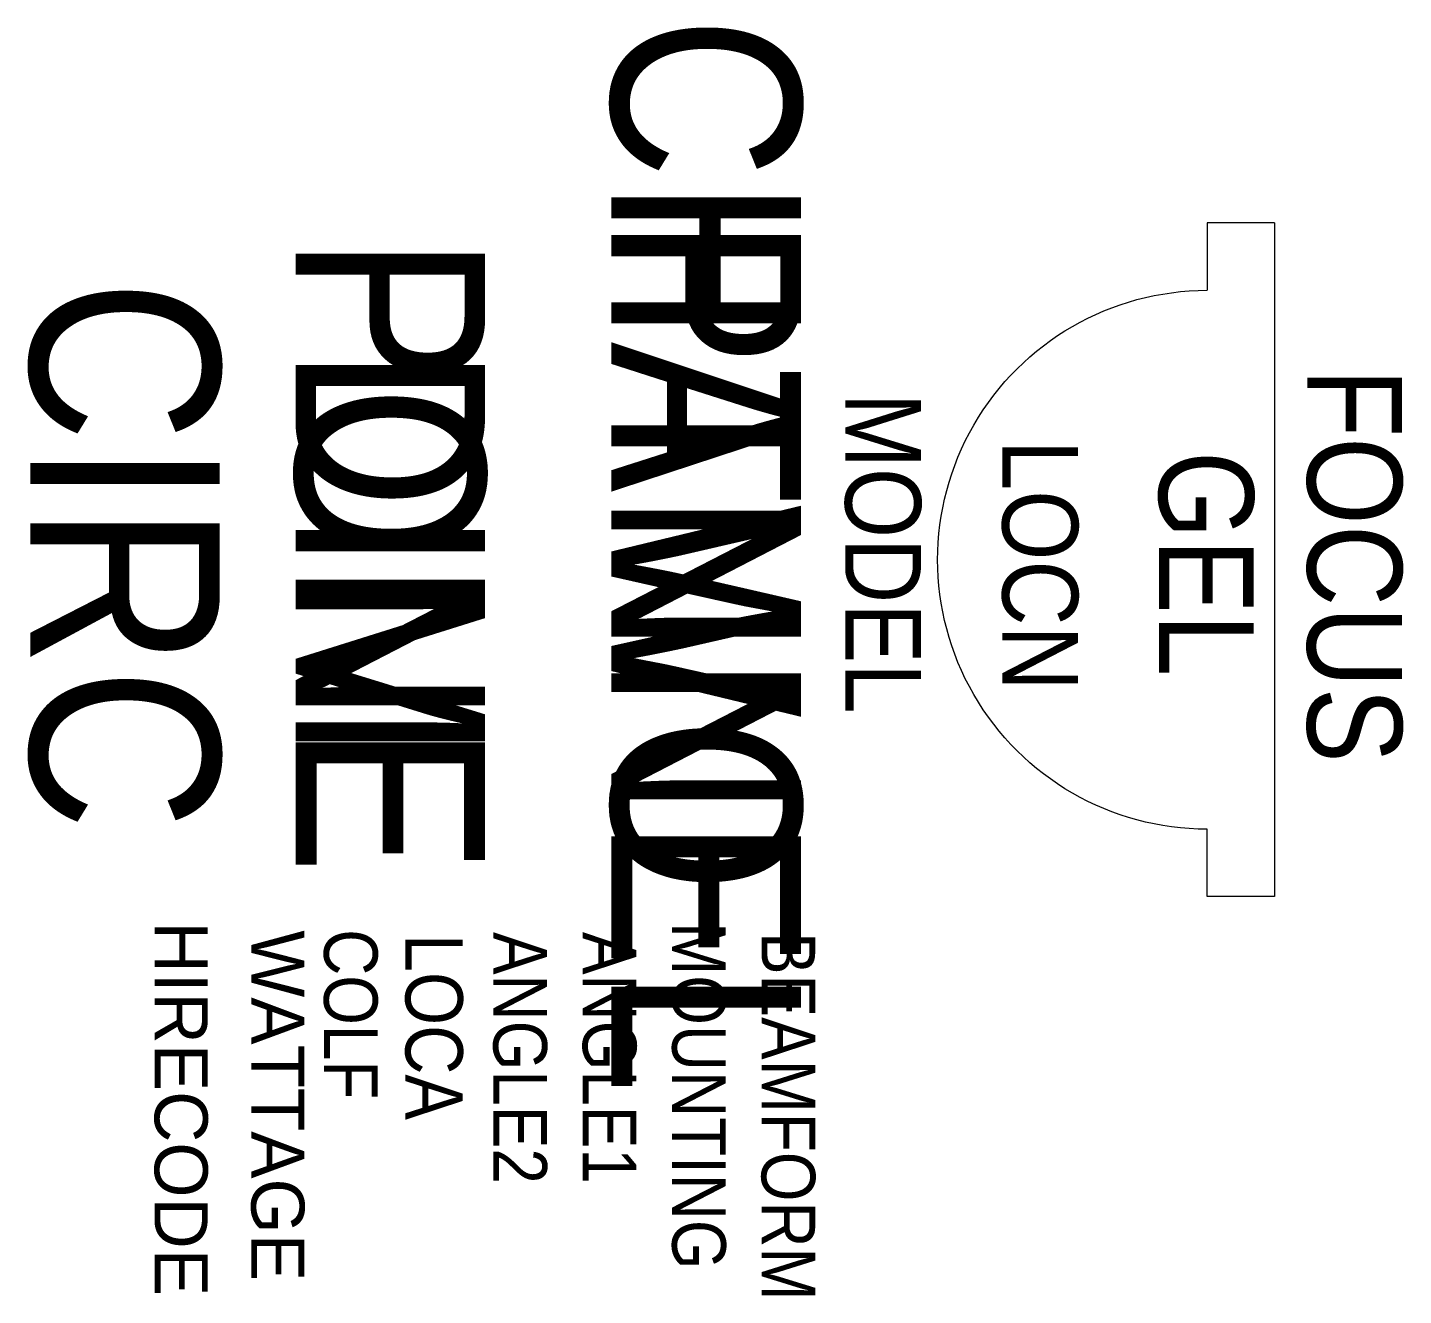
# Model space of a CAD drawing. Extents: x 4532 to 5258, y -345 to 324.
import ezdxf
from ezdxf.enums import TextEntityAlignment as Align

# ---------------------------------------------------------------- set-up
doc = ezdxf.new("R2010")
doc.units = 0
doc.header["$MEASUREMENT"] = 0
doc.layers.get('0').update_dxf_attribs({"linetype": 'CONTINUOUS'})
for name, color, linetype in [('CHANNEL', 3, 'CONTINUOUS'), ('CIRC', 6, 'CONTINUOUS'), ('DIMMER', 4, 'CONTINUOUS'), ('FOCUS', 30, 'CONTINUOUS'), ('GEL', 1, 'CONTINUOUS'), ('LANTERNS', 4, 'CONTINUOUS'), ('LOCATION', 7, 'CONTINUOUS'), ('MODEL', 6, 'CONTINUOUS'), ('PATCH', 5, 'CONTINUOUS'), ('PATCH2', 5, 'CONTINUOUS')]:
    doc.layers.add(name, color=color, linetype=linetype)

msp = doc.modelspace()

# ---------------------------------------------------------------- linework, layer by layer
for p, q in [((5189.85, 221.14), (5154.29, 221.14)), ((5154.29, 221.14), (5154.29, 185.58)), ((5189.85, 221.14), (5189.85, -134.46)), ((5154.29, -134.46), (5154.29, -98.9)), ((5189.85, -134.46), (5154.29, -134.46))]:
    msp.add_line(p, q)
at = {"extrusion": (0, 0, -1)}
msp.add_ellipse((5154.29, 43.34), major_axis=(100.58, -100.58), ratio=1, start_param=0.785398, end_param=3.926991, dxfattribs=at)
msp.add_point((5154.29, 43.34))

# ---------------------------------------------------------------- texts
at = {"layer": 'CHANNEL', "width": 0.89}
msp.add_attdef('CHANNEL', text='', height=100, rotation=270, dxfattribs=at).set_placement((4839.94, 45.98), align=Align.CENTER)
at = {"layer": 'CIRC', "width": 0.89}
msp.add_attdef('CIRC', text='', height=100, rotation=270, dxfattribs=at).set_placement((4533.28, 45.98), align=Align.CENTER)
at = {"layer": 'DIMMER', "width": 0.89}
msp.add_attdef('DIM', text='', height=100, rotation=270, dxfattribs=at).set_placement((4673.28, 46.84), align=Align.CENTER)
at = {"layer": 'FOCUS', "color": 30, "width": 0.89}
msp.add_attdef('FOCUS', text='', height=50, rotation=270, dxfattribs=at).set_placement((5207.08, 40.3), align=Align.CENTER)
at = {"layer": 'GEL', "width": 0.89}
msp.add_attdef('GEL', text='', height=50, rotation=270, dxfattribs=at).set_placement((5128.78, 41.26), align=Align.CENTER)
at = {"layer": 'LANTERNS', "color": 0, "flags": 1}
for tag, p, s in [('HIRECODE', (4598.93, -147.66), ''), ('WATTAGE', (4649.92, -152.25), '1000')]:
    msp.add_attdef(tag, p, s, height=28, rotation=270, dxfattribs=at)
at = {"layer": 'LANTERNS', "color": 0, "width": 0.89, "flags": 1}
for tag, p, s, height in [('MOUNTING', (4871.98, -147.94), 'STANDARD HOOK CLAMP', 28.3047), ('COLF', (4688.28, -151.66), 'N', 28.3), ('LOCA', (4731.25, -154.25), '', 30.26), ('ANGLE2', (4777.63, -153.14), '180', 28.305), ('ANGLE1', (4824.8, -153.14), '0', 28.3), ('BEAMFORM', (4919.15, -153.14), 'C', 28.3)]:
    msp.add_attdef(tag, p, s, height=height, rotation=270, dxfattribs=at)
at = {"layer": 'LOCATION', "width": 0.89}
msp.add_attdef('LOCN', text='', height=40, rotation=270, dxfattribs=at).set_placement((5046.18, 40.41), align=Align.CENTER)
at = {"layer": 'MODEL', "width": 0.89}
msp.add_attdef('MODEL', text='14" SCOOP', height=40, rotation=270, dxfattribs=at).set_placement((4983.28, 46.84), align=Align.MIDDLE)
at = {"layer": 'PATCH', "width": 0.89}
msp.add_attdef('PONE', text='', height=100, rotation=270, dxfattribs=at).set_placement((4673.28, 45.98), align=Align.CENTER)
at = {"layer": 'PATCH2', "width": 0.89}
msp.add_attdef('PTWO', text='', height=100, rotation=270, dxfattribs=at).set_placement((4839.94, 45.98), align=Align.CENTER)

doc.saveas('drawing.dxf')
